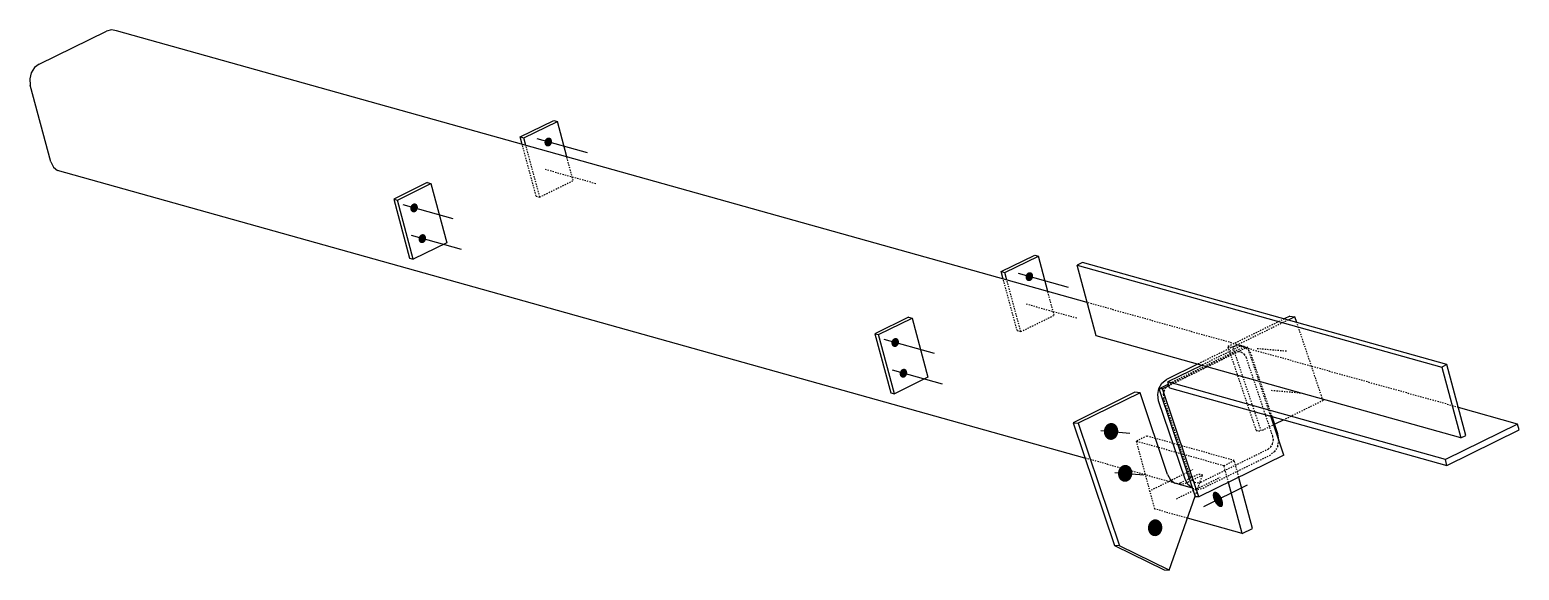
# Model space of a CAD drawing. Header units: millimetres. Extents: x 12 to 41653, y 8 to 845.
# Drawn here: x 39366 to 41653, y 14 to 845 of the extents above; entities that cross this region are included whole.
import ezdxf

# ---------------------------------------------------------------- set-up
doc = ezdxf.new("R2010")
doc.units = ezdxf.units.MM
doc.linetypes.add('DXK_LINE_DOT2', pattern=[3.9198, 1.9599, -1.9599])
doc.layers.add('STÅL', color=7, linetype='Continuous')

msp = doc.modelspace()

# ---------------------------------------------------------------- hatches: boundary and pattern name
at = {"layer": 'STÅL', "linetype": 'Continuous'}
for points in [[(40156.2, 673.8), (40156.7, 675.2), (40157.4, 676.4), (40158.4, 677.5), (40159.4, 678.3), (40160.6, 678.9), (40161.8, 679.2), (40163, 679.1), (40164.1, 678.8), (40165.2, 678.2), (40166.1, 677.3), (40166.8, 676.3), (40167.2, 675), (40167.5, 673.6), (40167.4, 672.2), (40167.2, 670.7), (40166.7, 669.4), (40165.9, 668.1), (40165, 667.1), (40164, 666.2), (40162.8, 665.7), (40161.6, 665.4), (40160.4, 665.4), (40159.2, 665.7), (40158.2, 666.3), (40157.3, 667.2), (40156.6, 668.3), (40156.1, 669.6), (40155.9, 670.9), (40155.9, 672.4)], [(39950.2, 572.6), (39950.7, 574), (39951.5, 575.2), (39952.4, 576.3), (39953.4, 577.1), (39954.6, 577.7), (39955.8, 577.9), (39957, 577.9), (39958.1, 577.6), (39959.2, 577), (39960.1, 576.1), (39960.8, 575), (39961.2, 573.8), (39961.5, 572.4), (39961.5, 571), (39961.2, 569.5), (39960.7, 568.1), (39959.9, 566.9), (39959, 565.8), (39958, 565), (39956.8, 564.4), (39955.6, 564.2), (39954.4, 564.2), (39953.2, 564.5), (39952.2, 565.1), (39951.3, 566), (39950.6, 567.1), (39950.2, 568.3), (39949.9, 569.7), (39949.9, 571.2)], [(39962.9, 525.4), (39963.4, 526.8), (39964.1, 528), (39965, 529.1), (39966.1, 529.9), (39967.2, 530.5), (39968.4, 530.7), (39969.6, 530.7), (39970.8, 530.4), (39971.8, 529.8), (39972.7, 528.9), (39973.4, 527.8), (39973.9, 526.6), (39974.1, 525.2), (39974.1, 523.8), (39973.8, 522.3), (39973.3, 521), (39972.6, 519.7), (39971.7, 518.6), (39970.6, 517.8), (39969.5, 517.2), (39968.2, 517), (39967, 517), (39965.9, 517.3), (39964.9, 517.9), (39964, 518.8), (39963.3, 519.9), (39962.8, 521.1), (39962.6, 522.5), (39962.6, 524)], [(40894.9, 467), (40895.4, 468.3), (40896.1, 469.6), (40897.1, 470.6), (40898.1, 471.5), (40899.3, 472), (40900.5, 472.3), (40901.7, 472.3), (40902.8, 472), (40903.9, 471.4), (40904.8, 470.5), (40905.5, 469.4), (40905.9, 468.2), (40906.2, 466.8), (40906.1, 465.3), (40905.9, 463.9), (40905.4, 462.5), (40904.6, 461.3), (40903.7, 460.2), (40902.7, 459.4), (40901.5, 458.8), (40900.3, 458.6), (40899.1, 458.6), (40897.9, 458.9), (40896.9, 459.5), (40896, 460.4), (40895.3, 461.5), (40894.8, 462.7), (40894.6, 464.1), (40894.6, 465.5)], [(40688.9, 365.8), (40689.4, 367.1), (40690.2, 368.4), (40691.1, 369.4), (40692.1, 370.3), (40693.3, 370.8), (40694.5, 371.1), (40695.7, 371.1), (40696.9, 370.8), (40697.9, 370.2), (40698.8, 369.3), (40699.5, 368.2), (40699.9, 366.9), (40700.2, 365.6), (40700.2, 364.1), (40699.9, 362.7), (40699.4, 361.3), (40698.6, 360.1), (40697.7, 359), (40696.7, 358.2), (40695.5, 357.6), (40694.3, 357.3), (40693.1, 357.4), (40692, 357.7), (40690.9, 358.3), (40690, 359.1), (40689.3, 360.2), (40688.9, 361.5), (40688.6, 362.9), (40688.6, 364.3)], [(40701.6, 318.6), (40702.1, 319.9), (40702.8, 321.2), (40703.7, 322.2), (40704.8, 323.1), (40705.9, 323.6), (40707.1, 323.9), (40708.4, 323.9), (40709.5, 323.6), (40710.5, 323), (40711.4, 322.1), (40712.1, 321), (40712.6, 319.7), (40712.8, 318.4), (40712.8, 316.9), (40712.5, 315.5), (40712, 314.1), (40711.3, 312.9), (40710.4, 311.8), (40709.3, 311), (40708.2, 310.4), (40706.9, 310.1), (40705.7, 310.2), (40704.6, 310.5), (40703.6, 311.1), (40702.7, 311.9), (40702, 313), (40701.5, 314.3), (40701.3, 315.7), (40701.3, 317.1)], [(41014.8, 228.5), (41015.3, 231.2), (41016.2, 233.7), (41017.6, 236), (41019.3, 237.9), (41021.3, 239.3), (41023.5, 240.2), (41025.8, 240.6), (41028.1, 240.4), (41030.3, 239.6), (41032.3, 238.4), (41034, 236.6), (41035.4, 234.5), (41036.3, 232), (41036.8, 229.4), (41036.8, 226.7), (41036.3, 224), (41035.4, 221.5), (41034.1, 219.2), (41032.3, 217.4), (41030.4, 215.9), (41028.2, 215), (41025.9, 214.6), (41023.6, 214.8), (41021.4, 215.6), (41019.3, 216.9), (41017.6, 218.6), (41016.3, 220.8), (41015.3, 223.2), (41014.8, 225.8)], [(41036.5, 164.1), (41036.9, 166.8), (41037.9, 169.3), (41039.2, 171.6), (41040.9, 173.5), (41042.9, 174.9), (41045.1, 175.8), (41047.4, 176.2), (41049.7, 176), (41051.9, 175.2), (41053.9, 174), (41055.7, 172.2), (41057, 170.1), (41058, 167.6), (41058.5, 165), (41058.5, 162.3), (41058, 159.6), (41057.1, 157.1), (41055.7, 154.8), (41054, 153), (41052, 151.5), (41049.8, 150.6), (41047.5, 150.2), (41045.2, 150.4), (41043, 151.2), (41041, 152.5), (41039.3, 154.2), (41037.9, 156.4), (41037, 158.8), (41036.5, 161.4)], [(41195.4, 125.9), (41196.4, 123.4), (41197.2, 120.9), (41197.7, 118.5), (41197.8, 116.3), (41197.6, 114.4), (41197, 112.9), (41196.2, 111.9), (41195, 111.3), (41193.6, 111.3), (41192.1, 111.8), (41190.5, 112.7), (41188.8, 114.2), (41187.2, 116), (41185.7, 118.1), (41184.4, 120.5), (41183.3, 123), (41182.5, 125.5), (41182.1, 127.9), (41182, 130.1), (41182.2, 132), (41182.7, 133.5), (41183.6, 134.5), (41184.8, 135.1), (41186.1, 135.1), (41187.7, 134.7), (41189.3, 133.7), (41191, 132.2), (41192.6, 130.4), (41194.1, 128.3)], [(41082.5, 80.6), (41083, 83.3), (41083.9, 85.8), (41085.3, 88), (41087, 89.9), (41089, 91.3), (41091.2, 92.3), (41093.5, 92.6), (41095.8, 92.4), (41098, 91.7), (41100, 90.4), (41101.7, 88.6), (41103.1, 86.5), (41104, 84.1), (41104.5, 81.4), (41104.5, 78.7), (41104.1, 76), (41103.1, 73.5), (41101.8, 71.3), (41100.1, 69.4), (41098.1, 68), (41095.9, 67), (41093.6, 66.7), (41091.3, 66.9), (41089.1, 67.6), (41087.1, 68.9), (41085.4, 70.7), (41084, 72.8), (41083, 75.2), (41082.5, 77.9)]]:
    msp.add_hatch(color=96, dxfattribs=at).paths.add_polyline_path(points)

# ---------------------------------------------------------------- linework, layer by layer
at = {"layer": 'STÅL', "color": 2, "linetype": 'Continuous'}
for p, q in [((39380.2, 792.1), (39483.2, 842.7)), ((39491.2, 844.7), (39483.2, 842.7)), ((39499, 842.9), (39491.2, 844.7)), ((40989.3, 425.6), (39499, 842.9)), ((39367.9, 778.5), (39365.6, 769.1)), ((39373.1, 786.6), (39367.9, 778.5)), ((39380.2, 792.1), (39373.1, 786.6)), ((39365.6, 769.1), (39366.4, 759.7)), ((39398.1, 641.7), (39366.4, 759.7)), ((40118.6, 680.1), (40170.1, 705.4)), ((40124.2, 678.5), (40175.7, 703.8)), ((40170.1, 705.4), (40175.7, 703.8)), ((40190.2, 649.4), (40175.7, 703.8)), ((40121.6, 668.6), (40118.6, 680.1)), ((40118.6, 680.1), (40124.2, 678.5)), ((40127.2, 667), (40124.2, 678.5)), ((39398.1, 641.7), (39401.9, 633.7)), ((39401.9, 633.7), (39408.2, 628.5)), ((40985.7, 186.7), (39408.2, 628.5)), ((39976, 610), (39924.5, 584.7)), ((39930.1, 583.1), (39981.6, 608.4)), ((39976, 610), (39981.6, 608.4)), ((39981.6, 608.4), (40005.9, 517.6)), ((39924.5, 584.7), (39948.8, 493.9)), ((39924.5, 584.7), (39930.1, 583.1)), ((39954.4, 492.3), (39930.1, 583.1)), ((40005.9, 517.6), (39954.4, 492.3)), ((39948.8, 493.9), (39954.4, 492.3)), ((40857.3, 473.2), (40908.8, 498.5)), ((40862.9, 471.7), (40914.4, 497)), ((40908.8, 498.5), (40914.4, 497)), ((40928.9, 442.5), (40914.4, 497)), ((40981.8, 487.2), (40973.9, 483.3)), ((41003.1, 374.3), (40973.9, 483.3)), ((40973.9, 483.3), (41533.5, 326.6)), ((41541.4, 330.5), (40981.8, 487.2)), ((40860.3, 461.7), (40857.3, 473.2)), ((40857.3, 473.2), (40862.9, 471.7)), ((40865.9, 460.2), (40862.9, 471.7)), ((40714.7, 403.1), (40663.2, 377.8)), ((40668.8, 376.3), (40720.3, 401.6)), ((40714.7, 403.1), (40720.3, 401.6)), ((40720.3, 401.6), (40744.6, 310.8)), ((41300.2, 404.5), (41291.7, 400.4)), ((41308.1, 403.9), (41297.6, 398.7)), ((41300.2, 404.5), (41308.1, 403.9)), ((41311.1, 394.9), (41308.1, 403.9)), ((40663.2, 377.8), (40687.5, 287.1)), ((40663.2, 377.8), (40668.8, 376.3)), ((40693.1, 285.5), (40668.8, 376.3)), ((41562.7, 217.6), (41003.1, 374.3)), ((41158.4, 330.8), (41110.9, 307.5)), ((41164.6, 329.1), (41113.1, 303.8)), ((41541.4, 330.5), (41533.5, 326.6)), ((41533.5, 326.6), (41562.7, 217.6)), ((41570.6, 221.5), (41541.4, 330.5)), ((40744.6, 310.8), (40693.1, 285.5)), ((41099.2, 293.8), (41103.9, 302)), ((41114, 300.4), (41099.5, 293.3)), ((41103.9, 302), (41110.9, 307.5)), ((41114.7, 297.8), (41104.8, 292.9)), ((41115.1, 296.3), (41113.1, 303.8)), ((41539.2, 184.5), (41113.1, 303.8)), ((40687.5, 287.1), (40693.1, 285.5)), ((41062.5, 287.7), (40967.5, 241)), ((41070.4, 287.1), (40975.4, 240.3)), ((41070.4, 287.1), (41062.5, 287.7)), ((41112.7, 161.4), (41070.4, 287.1)), ((41097.4, 284.2), (41099.2, 293.8)), ((41098.9, 274.6), (41097.4, 284.2)), ((41139.4, 154.1), (41098.9, 274.6)), ((41155.3, 127.4), (41099.5, 293.3)), ((41104.8, 292.9), (41099.5, 293.3)), ((41160.6, 126.9), (41104.8, 292.9)), ((41115.7, 294.7), (41541.6, 175.4)), ((41650.1, 239), (41559.1, 264.5)), ((40967.5, 241), (40975.4, 240.3)), ((40967.5, 241), (41030.9, 52.5)), ((40975.4, 240.3), (41038.8, 51.9)), ((41291.3, 191.2), (41271.1, 251.2)), ((41282, 224.1), (41273.1, 250.6)), ((41291.3, 245.5), (41277.2, 238.6)), ((41650.1, 239), (41539.2, 184.5)), ((41541.6, 175.4), (41652.5, 229.9)), ((41652.5, 229.9), (41650.1, 239)), ((41283.5, 214.5), (41282, 224.1)), ((41283.5, 214.4), (41283.5, 214.5)), ((41562.7, 217.6), (41570.6, 221.5)), ((41291.3, 191.2), (41160.6, 126.9)), ((41541.6, 175.4), (41539.2, 184.5)), ((41112.7, 161.4), (41117.2, 153.3)), ((41117.2, 153.3), (41124, 147.9)), ((41150.7, 140.5), (41123.9, 148.1)), ((41125.4, 147.6), (41124, 147.9)), ((41143.9, 145.9), (41139.4, 154.1)), ((41150.7, 140.5), (41143.9, 145.9)), ((41150.7, 140.5), (41150.9, 140.5)), ((41227.2, 70.8), (41206.2, 149.3)), ((41243.1, 78.6), (41222, 157.1)), ((41115.3, 14.4), (41155, 128.3)), ((41160.6, 126.9), (41155.3, 127.4)), ((41227.2, 70.8), (41143.2, 94.3)), ((41227.2, 70.8), (41243.1, 78.6)), ((41038.8, 51.9), (41030.9, 52.5)), ((41030.9, 52.5), (41107.4, 15.1)), ((41115.3, 14.4), (41038.8, 51.9)), ((41107.4, 15.1), (41115.3, 14.4))]:
    msp.add_line(p, q, dxfattribs=at)
at = {"layer": 'STÅL', "color": 7, "linetype": 'DXK_LINE_DOT2'}
for p, q in [((40142.9, 589.3), (40121.6, 668.6)), ((40148.5, 587.7), (40127.2, 667)), ((40200, 613), (40190.2, 649.4)), ((40148.5, 587.7), (40200, 613)), ((40142.9, 589.3), (40148.5, 587.7)), ((40881.6, 382.5), (40860.3, 461.7)), ((40887.2, 380.9), (40865.9, 460.2)), ((40938.7, 406.2), (40928.9, 442.5)), ((41230.2, 358.2), (40989.3, 425.6)), ((40887.2, 380.9), (40938.7, 406.2)), ((41291.7, 400.4), (41205.1, 357.8)), ((41297.6, 398.7), (41213, 357.1)), ((41351.4, 275.1), (41311.1, 394.9)), ((40881.6, 382.5), (40887.2, 380.9)), ((41230.2, 357.5), (41114, 300.4)), ((41217, 348.8), (41114, 298.2)), ((41235.5, 357.1), (41114.7, 297.8)), ((41213.9, 358.1), (41158.4, 330.8)), ((41224, 358.3), (41164.6, 329.1)), ((41205.1, 357.8), (41248.5, 229)), ((41205.1, 357.8), (41213, 357.1)), ((41256.4, 228.3), (41213, 357.1)), ((41213.9, 358.1), (41222.1, 360)), ((41221.9, 350), (41217, 348.8)), ((41226.8, 348.9), (41221.9, 350)), ((41222.1, 360), (41230.2, 358.2)), ((41559.1, 264.5), (41224, 358.3)), ((41230.9, 345.6), (41226.8, 348.9)), ((41230.2, 358.2), (41237, 352.8)), ((41230.2, 357.5), (41235.5, 357.1)), ((41233.6, 340.8), (41230.9, 345.6)), ((41271.1, 251.2), (41235.5, 357.1)), ((41237, 352.8), (41241.5, 344.6)), ((41273.1, 250.6), (41241.5, 344.6)), ((41274.1, 220.3), (41233.6, 340.8)), ((41114, 298.2), (41109.8, 294.9)), ((41107, 290), (41105.9, 284.2)), ((41105.9, 284.2), (41106.8, 278.5)), ((41147.4, 158), (41106.8, 278.5)), ((41109.8, 294.9), (41107, 290)), ((41115.6, 294.7), (41115.1, 296.3)), ((41115.6, 294.7), (41115.7, 294.7)), ((41351.4, 275.1), (41291.3, 245.5)), ((41248.5, 229), (41256.4, 228.3)), ((41277.2, 238.6), (41256.4, 228.3)), ((41080.8, 220.5), (41064.9, 212.8)), ((41092.9, 108.4), (41064.9, 212.8)), ((41064.9, 212.8), (41199.3, 175.2)), ((41215.1, 182.9), (41080.8, 220.5)), ((41271.1, 203.8), (41273.9, 208.7)), ((41273.9, 208.7), (41275, 214.5)), ((41275, 214.5), (41274.1, 220.3)), ((41281.7, 204.9), (41283.5, 214.4)), ((41123.9, 148.1), (40985.7, 186.7)), ((41163.9, 149.9), (41266.9, 200.5)), ((41167, 140.6), (41270, 191.2)), ((41266.9, 200.5), (41271.1, 203.8)), ((41277, 196.7), (41270, 191.2)), ((41281.7, 204.9), (41277, 196.7)), ((41132.4, 148.8), (41158.5, 161.6)), ((41140.3, 148.1), (41166.4, 160.9)), ((41155, 128.3), (41166.4, 160.9)), ((41166.4, 160.9), (41158.5, 161.6)), ((41199.3, 175.2), (41215.1, 182.9)), ((41206.2, 149.3), (41199.3, 175.2)), ((41222, 157.1), (41215.1, 182.9)), ((41132.1, 146.1), (41125.4, 147.6)), ((41126.6, 147.4), (41132.4, 148.8)), ((41132.1, 146.1), (41140.3, 148.1)), ((41147.4, 158), (41150, 153.1)), ((41150, 153.1), (41154.1, 149.8)), ((41150.9, 140.5), (41158.9, 138.7)), ((41154.1, 149.8), (41159, 148.7)), ((41158.9, 138.7), (41167, 140.6)), ((41159, 148.7), (41163.9, 149.9)), ((41143.2, 94.3), (41092.9, 108.4))]:
    msp.add_line(p, q, dxfattribs=at)
at = {"layer": 'STÅL', "color": 96, "linetype": 'Continuous'}
for p, q in [((40221.8, 655.4), (40144.9, 677)), ((40015.9, 554.2), (39938.9, 575.8)), ((40028.5, 507), (39951.6, 528.6)), ((40960.5, 448.6), (40883.6, 470.1)), ((40754.6, 347.4), (40677.6, 368.9)), ((40767.2, 300.2), (40690.3, 321.7)), ((41010, 229), (41054.7, 225.1)), ((41031.7, 164.6), (41076.4, 160.7)), ((41168.1, 112.5), (41235.4, 145.6)), ((41101.4, 79), (41085.7, 80.3))]:
    msp.add_line(p, q, dxfattribs=at)
at = {"layer": 'STÅL', "color": 96, "linetype": 'DXK_LINE_DOT2'}
for p, q in [((40234.5, 608.2), (40157.5, 629.8)), ((40973.2, 401.4), (40896.2, 422.9)), ((41295.1, 350.8), (41250.4, 354.7)), ((41316.8, 286.4), (41272.1, 290.3)), ((41084.2, 136), (41151.5, 169.1)), ((41126.1, 124.2), (41193.5, 157.3))]:
    msp.add_line(p, q, dxfattribs=at)

doc.saveas('drawing.dxf')
